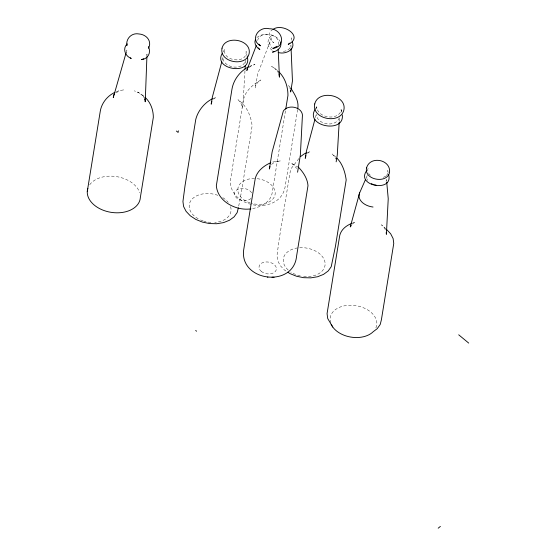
<?xml version="1.0" encoding="UTF-8"?>
<svg xmlns="http://www.w3.org/2000/svg" width="556" height="556" viewBox="0 0 556 556"><rect width="100%" height="100%" fill="white"/><g stroke="black" fill="none" stroke-linecap="round" stroke-linejoin="round"><path stroke-width="0.42" stroke-dasharray="2.78 2.08" d="M146.944 55.864L147.013 54.141L146.708 55.329M244.974 70.751L243.236 100.65L242.096 107.704L241.728 104.917L240.331 102.2L238.003 99.739C246.628 105.557 250.971 115.78 252.132 125.816L241.38 192.174L238.378 207.819M245.425 63.064L245.571 60.507C242.882 70.946 223.783 68.249 222.859 57.914M339.229 121.465L339.431 118.053M285.457 110.859L272.294 192.14C271.154 202.12 260.618 207.27 251.743 208.736M297.627 109.518L284.971 187.643C279.14 215.262 230.858 209.007 230.254 181.416L243.458 99.892C245.189 90.857 253.195 84.338 260.868 79.994L257.908 82.177L255.968 84.894L255.183 87.952L257.748 73.878L270.209 41.165C268.645 44.751 271.585 48.316 274.678 49.852M257.664 40.4C258.352 35.424 264.322 33.923 268.59 34.43M278.222 44.605C280.078 39.997 275.317 36.077 271.293 34.986M339.313 117.865C335.782 127.769 317.219 124.878 316.246 114.55M368.1 168.322L367.648 170.073L368.503 173.097M386.059 181.291L386.496 179.581L386.649 181.249M222.24 60.145L223.137 56.795M315.412 117.58L316.308 114.223M126.177 52.528L126.907 50.026L126.615 53.035M366.161 177.983L367.189 175.633L366.911 178.525M223.165 51.84L224.819 49.088C221.58 61.257 247.441 64.517 246.093 51.513L247.107 56.038M315.377 108.976L317.017 106.314L316.468 108.448L316.705 107.002C317.712 118.254 338.507 121.187 341.44 109.817L341.21 111.269L340.911 109.039L341.697 112.381M386.385 175.689L387.497 174.139L387.699 170.553L388.241 172.999M298.892 158.578L291.073 168.67L289.822 173.535L279.077 239.886L276.992 255.635L277.659 260.632L280.161 265.504L284.345 269.924L287.132 271.752M115.87 92.845L120.492 90.426M256.858 37.53C263.857 31.657 276.791 33.881 280.648 42.402M273.086 29.371C267.116 32.088 268.784 39.837 273.698 42.694C271.669 41.019 270.279 38.19 271.425 35.619C266.032 40.442 266.977 48.059 273.601 50.93M249.296 67.401L251.388 65.858L254.947 64.447L249.693 66.296M213.573 99.156L216.152 97.251L213.177 98.488M271.543 164.423L273.899 162.686L276.909 161.49L280.363 160.913L272.364 162.06M307.628 153.282L310.206 151.385L307.232 152.622M385.822 176.106L382.528 177.802M352.289 224.096L355.374 221.823L352.483 223.116M116.308 91.789L119.165 90.649L124.857 89.697L124.468 89.718M283.331 51.381C286.701 51.103 290.545 49.102 290.941 45.404L291.045 47.92M143.879 96.091L138.798 92.65L134.295 90.836M138.798 92.65C134.684 90.489 142.023 94.131 144.143 97.349M298.662 167.439L291.01 163.096L293.839 164.958L296.605 168.44M335.692 156.987L332.057 153.873L334.385 156.333L335.782 159.044M385.927 228.857L381.492 224.791L384.279 227.738L385.614 230.33M277.548 70.48L271.641 66.345L274.991 68.548L277.507 71.203L278.639 73.406M368.809 173.687L370.338 175.307M290.274 87.549L288.64 85.68L290.246 88.793M143.802 96.973L143.545 96.542L144.657 98.704M366.988 179.115L367.585 180.276M291.879 40.227L291.288 37.877L291.532 39.733M257.226 178.678A18.848 12.732 9.2 0 1 274.942 195.198A18.848 12.732 9.2 0 1 250.951 203.183M250.179 202.94A18.848 12.732 9.2 0 1 237.989 187.921A18.848 12.732 9.2 0 1 255.6 178.539M250.985 198.464A9.021 6.095 9.2 0 1 236.828 198.131A9.021 6.095 9.2 0 1 239.233 188.741A9.021 6.095 9.2 0 1 252.146 193.94M288.189 270.014A21.1 14.254 9.2 0 1 294.958 248.428A21.1 14.254 9.2 0 1 324.676 260.938A21.1 14.254 9.2 0 1 303.354 276.401M300.24 275.88A21.1 14.254 9.2 0 1 290.781 271.995M230.559 206.603A21.1 14.254 9.2 0 1 214.748 222.4M210.856 222.407A21.1 14.254 9.2 0 1 203.906 221.163M203.169 220.934A21.1 14.254 9.2 0 1 198.937 219.161M198.179 218.751A21.1 14.254 9.2 0 1 191.827 199.402A21.1 14.254 9.2 0 1 218.529 195.58M222.796 197.665A21.1 14.254 9.2 0 1 228.224 202.342M330.66 322.946A23.554 15.915 9.2 0 1 354.394 305.452A23.554 15.915 9.2 0 1 375.814 328.082M89.697 184.766A26.744 18.07 9.2 0 1 116.586 176.627A26.744 18.07 9.2 0 1 139.709 192.717M261.327 271.432A8.757 5.914 9.2 0 0 276.026 270.431A8.757 5.914 9.2 0 0 265.796 261.966A8.757 5.914 9.2 0 0 261.327 271.432"/><path stroke-width="0.83" d="M146.909 56.726L145.234 101.783L144.852 98.878L145.033 99.42M245.078 69.048L245.272 65.629M339.181 122.32L337.297 154.783L336.151 161.831M87.278 191.459L100.261 111.29C101.56 103.075 107.419 95.84 114.883 92.352M178.372 130.799L178.108 132.453L176.384 131.028M285.735 109.143L287.952 95.458C287.98 86.729 285.068 77.68 278.605 71.592M297.759 108.67C299.184 101.255 294.624 94.166 290.816 88.168M297.585 172.221L300.365 155.034L302.45 114.967C301.484 106.606 287.737 104.194 283.331 111.054L272.162 151.823L269.375 169.01L270.001 166.578M125.941 53.362L113.271 97.55L113.424 96.959M211.878 101.519L211.197 104.18L212.343 97.133L221.788 61.82M255.426 39.532C253.696 43.451 256.469 47.621 259.847 49.574L258.262 47.899M238.378 207.819L237.155 212.6L234.125 216.84L229.489 220.252L223.581 222.608L216.784 223.734L209.57 223.561L202.433 222.101L195.858 219.446L190.291 215.791L186.107 211.377L183.598 206.505L182.938 201.508L185.016 185.76L195.768 119.401C197.929 110.859 204.448 102.658 212.427 98.801M305.939 155.645L305.258 158.314L306.398 151.26L314.96 119.255M114.126 94.214L113.723 95.333M365.473 179.553L359.635 192.883L350.266 226.917L351.274 225.507M256.295 45.557L246.774 70.466L247.691 69.187M366.765 170.553C355.062 186.065 393.759 192.904 388.602 174.633M222.337 53.216C212.26 69.806 252.514 75.866 247.274 56.788M314.967 109.643C304.91 126.483 344.727 133.753 342.287 114.89M438.184 528.2L440.387 526.414M277.076 46.217L273.072 48.4C287.508 46.162 281.85 28.335 269.326 28.773C258.693 25.847 249.456 39.594 260.451 45.814L258.867 44.146M289.954 43.083L288.237 44.348C304.556 36.654 282.559 22.4 273.086 29.371M300.469 156.646L304.257 153.859L306.488 152.928M248.998 66.574C240.324 70.946 233.624 79.438 231.984 89.085L216.326 185.767C217.723 201.71 236.21 211.03 250.881 208.882M351.76 223.442C345.714 225.653 340.084 230.504 339.445 237.252L327.067 313.654L327.72 318.553L332.773 327.053M143.712 58.755L141.523 59.631C147.799 59.089 151.392 52.653 148.535 47.024M273.962 51.569L272.468 52.16C277.02 51.388 282.267 47.601 280.648 42.402M270.807 162.679C263.711 165.744 256.33 171.589 255.058 179.644L243.625 250.249C239.851 281.6 293.505 288.064 296.563 256.274L307.996 185.669C307.51 178.733 303.395 172.346 298.662 167.439M267.471 277.138L267.916 277.131M272.002 277.242L274.08 277.277M278.222 52.472C284.832 54.724 295.778 50.054 292.268 41.797M374.542 184.842L376.238 185.19M371.352 183.723L373.695 184.668M130.333 57.873L131.244 58.456C125.197 56.253 122.146 48.65 127.289 43.792L126.803 45.675C125.802 38.399 131.855 32.491 139.028 33.972C146.221 34.472 152.156 40.81 148.619 48.157L148.445 46.843M287.827 272.211L289.912 273.58L296.494 276.228L303.632 277.687L310.839 277.861L317.636 276.735L323.55 274.386L328.179 270.974L331.209 266.734L335.442 246.308L346.186 179.949C345.137 172.151 342.538 163.784 336.866 158.112M458.7 334.802L468.722 343.094M195.677 330.479L196.574 331.216M386.559 229.44L390.653 233.763L393.113 238.538L393.759 243.438L381.388 319.839L380.186 324.523L377.218 328.679L373.264 331.661A23.554 15.915 9.2 0 1 350.523 337.033A23.554 15.915 9.2 0 1 331.195 324.336M144.942 97.21C150.565 102.262 153.338 109.866 153.331 117.33L140.348 197.498A26.744 18.07 9.2 0 1 110.463 212.232A26.744 18.07 9.2 0 1 87.862 188.359M386.17 232.651L386.392 234.312L388.234 198.735L386.719 182.083M290.461 90.399L290.67 91.997L292.456 80.981L291.087 48.761M279.015 74.136L279.418 77.145L278.188 49.102M373.041 207.034A14.734 9.952 9.2 0 1 359.635 192.883M222.025 48.17C219.001 62.376 245.808 67.429 249.074 53.807C252.097 39.608 225.291 34.555 222.025 48.17M314.745 103.923C311.346 119.276 340.321 124.794 343.851 110.095C347.25 94.742 318.275 89.224 314.745 103.923M366.585 167.87C363.687 179.866 386.865 184.189 389.527 172.569C391.25 159.482 370.046 155.298 366.585 167.87"/></g></svg>
